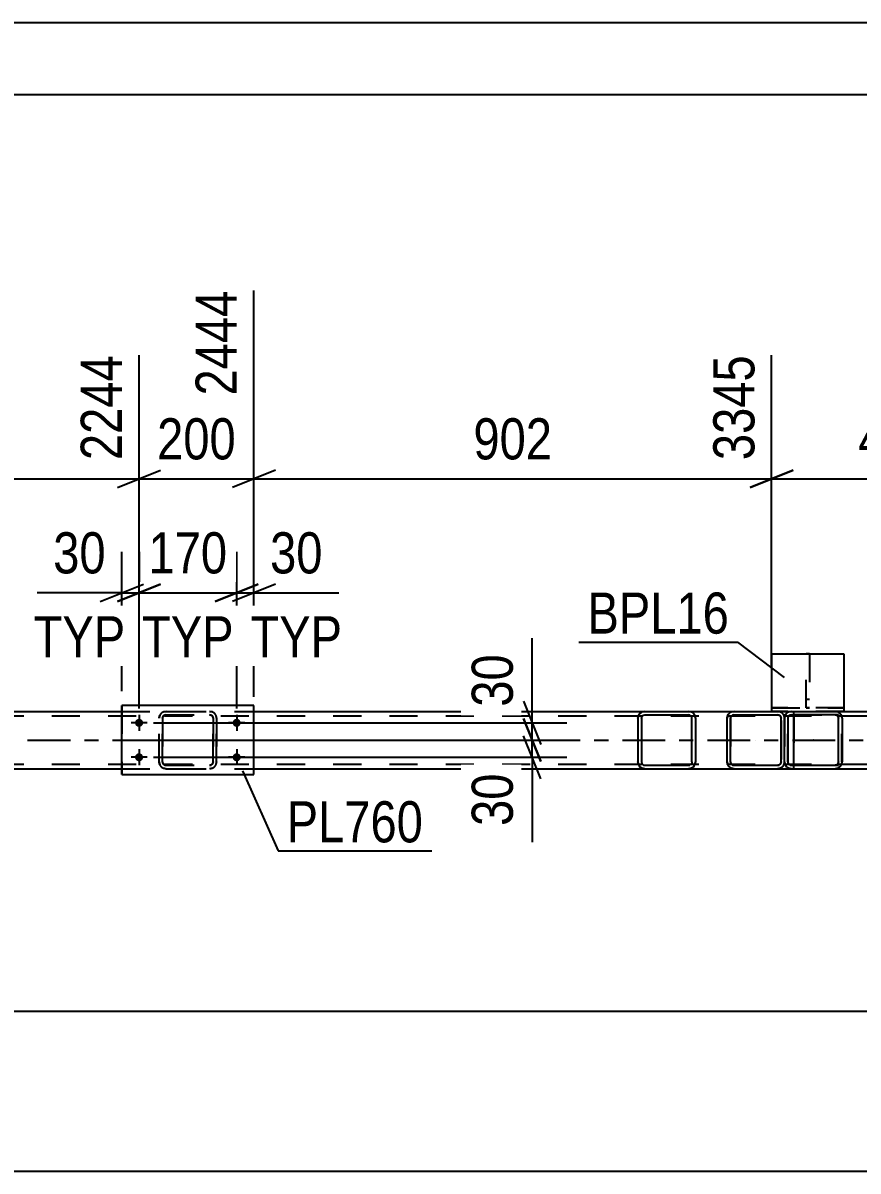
# Model space of a CAD drawing. Header units: millimetres. Extents: x -598 to 243, y -441 to 153.
# Drawn here: x -472.2 to -414.1, y 73 to 153 of the extents above; entities that cross this region are included whole.
import ezdxf

# ---------------------------------------------------------------- set-up
doc = ezdxf.new("R2010")
doc.units = ezdxf.units.MM
doc.linetypes.add('DXK_LINE_DOT2', pattern=[3.9198, 1.9599, -1.9599])
doc.linetypes.add('DXK_LINE_DOT3', pattern=[5.9187, 2.979, -0.9799, 0.9799, -0.9799])
doc.styles.add('Arial Narrow', font='ARIALN.TTF', dxfattribs={"height": 0.2})

# ---------------------------------------------------------------- blocks, each defined once
blk = doc.blocks.new('Unknown-318889849-1133')
at = {"color": 5, "linetype": 'Continuous'}
for p, q in [((243.023, 152.993), (-597.977, 152.993)), ((238.023, 147.993), (-592.977, 147.993))]:
    blk.add_line(p, q, dxfattribs=at)
blk = doc.blocks.new('Part-318889849-64102 - 64094')
at = {"color": 2, "linetype": 'Continuous'}
for p, q in [((-473.873, 105.037), (-465.344, 105.037)), ((-456.144, 105.037), (-428.913, 105.037)), ((-425.872, 105.037), (-422.699, 105.037)), ((-419.659, 105.037), (-418.699, 105.037)), ((-415.659, 105.037), (-403.709, 105.037)), ((-473.873, 101.037), (-465.344, 101.037)), ((-456.144, 101.037), (-428.912, 101.037)), ((-425.873, 101.037), (-422.699, 101.037)), ((-419.659, 101.037), (-418.699, 101.037)), ((-415.659, 101.037), (-403.709, 101.037))]:
    blk.add_line(p, q, dxfattribs=at)
at = {"color": 7, "linetype": 'DXK_LINE_DOT2'}
for p, q in [((-465.344, 105.037), (-456.144, 105.037)), ((-428.913, 105.037), (-425.872, 105.037)), ((-422.699, 105.037), (-419.659, 105.037)), ((-418.699, 105.037), (-415.659, 105.037)), ((-513.338, 104.717), (-1.547, 104.717)), ((-513.338, 101.357), (-1.547, 101.357)), ((-465.344, 101.037), (-456.144, 101.037)), ((-428.912, 101.037), (-425.873, 101.037)), ((-422.699, 101.037), (-419.659, 101.037)), ((-418.699, 101.037), (-415.659, 101.037))]:
    blk.add_line(p, q, dxfattribs=at)
at = {"color": 7, "linetype": 'DXK_LINE_DOT3'}
blk.add_line((-513.338, 103.037), (-1.547, 103.037), dxfattribs=at)
blk = doc.blocks.new('Part-318889849-64205 - 64094')
at = {"color": 2, "linetype": 'Continuous'}
for p, q in [((-428.912, 105.037), (-429.096, 105)), ((-429.082, 104.726), (-429.004, 104.778)), ((-429.004, 104.778), (-428.912, 104.797)), ((-428.912, 105.037), (-425.872, 105.037)), ((-428.912, 104.797), (-425.872, 104.797)), ((-425.688, 105), (-425.872, 105.037)), ((-425.78, 104.778), (-425.872, 104.797)), ((-425.702, 104.726), (-425.78, 104.778)), ((-429.356, 104.74), (-429.392, 104.557)), ((-429.392, 104.557), (-429.392, 101.517)), ((-429.152, 104.557), (-429.134, 104.649)), ((-429.152, 104.557), (-429.152, 101.517)), ((-429.134, 104.649), (-429.082, 104.726)), ((-425.65, 104.649), (-425.702, 104.726)), ((-425.632, 104.557), (-425.65, 104.649)), ((-425.632, 101.517), (-425.632, 104.557)), ((-425.392, 104.557), (-425.429, 104.74)), ((-425.392, 104.557), (-425.392, 101.517)), ((-429.392, 101.517), (-429.356, 101.333)), ((-429.152, 101.517), (-429.134, 101.425)), ((-429.134, 101.425), (-429.082, 101.347)), ((-429.096, 101.073), (-428.912, 101.037)), ((-429.082, 101.347), (-429.004, 101.295)), ((-429.004, 101.295), (-428.912, 101.277)), ((-428.912, 101.277), (-425.872, 101.277)), ((-428.912, 101.037), (-425.872, 101.037)), ((-425.872, 101.277), (-425.78, 101.295)), ((-425.872, 101.037), (-425.688, 101.073)), ((-425.702, 101.347), (-425.78, 101.295)), ((-425.65, 101.425), (-425.702, 101.347)), ((-425.632, 101.517), (-425.65, 101.425)), ((-425.429, 101.333), (-425.392, 101.517))]:
    blk.add_line(p, q, dxfattribs=at)
at = {"color": 7, "linetype": 'DXK_LINE_DOT2'}
for p, q in [((-429.096, 105), (-428.912, 105.037)), ((-425.872, 105.037), (-425.688, 105)), ((-429.392, 104.557), (-429.356, 104.74)), ((-425.429, 104.74), (-425.392, 104.557)), ((-429.356, 101.333), (-429.392, 101.517)), ((-428.912, 101.037), (-429.096, 101.073)), ((-425.688, 101.073), (-425.872, 101.037)), ((-425.392, 101.517), (-425.429, 101.333))]:
    blk.add_line(p, q, dxfattribs=at)
at = {"color": 2, "linetype": 'Continuous'}
for centre, start, end in [((-428.912, 104.557), 112.5, 157.5), ((-425.872, 104.557), 22.5, 67.5), ((-428.912, 101.517), 202.5, 247.5), ((-425.872, 101.517), 292.5, 337.5)]:
    blk.add_arc(centre, 0.48, start, end, dxfattribs=at)
at = {"color": 7, "linetype": 'DXK_LINE_DOT2'}
for centre, start, end in [((-428.912, 104.557), 112.5, 157.5), ((-425.872, 104.557), 22.5, 67.5), ((-428.912, 101.517), 202.5, 247.5), ((-425.872, 101.517), 292.5, 337.5)]:
    blk.add_arc(centre, 0.48, start, end, dxfattribs=at)
blk = doc.blocks.new('Part-318889849-64214 - 64094')
at = {"color": 7, "linetype": 'DXK_LINE_DOT2'}
for p, q in [((-462.453, 105), (-462.269, 105.037)), ((-462.453, 105), (-462.448, 105)), ((-462.264, 105.037), (-462.448, 105)), ((-462.361, 104.778), (-462.439, 104.726)), ((-462.434, 104.726), (-462.356, 104.778)), ((-462.269, 104.797), (-462.361, 104.778)), ((-462.356, 104.778), (-462.264, 104.797)), ((-462.269, 105.037), (-459.224, 105.037)), ((-462.269, 104.797), (-459.224, 104.797)), ((-459.229, 105.037), (-459.045, 105)), ((-459.137, 104.778), (-459.229, 104.797)), ((-459.041, 105), (-459.224, 105.037)), ((-459.224, 104.797), (-459.133, 104.778)), ((-459.137, 104.778), (-459.133, 104.778)), ((-459.059, 104.726), (-459.137, 104.778)), ((-459.133, 104.778), (-459.055, 104.726)), ((-462.749, 104.557), (-462.712, 104.74)), ((-462.749, 104.557), (-462.744, 104.557)), ((-462.749, 101.517), (-462.749, 104.557)), ((-462.708, 104.74), (-462.744, 104.557)), ((-462.744, 101.517), (-462.744, 104.557)), ((-462.491, 104.648), (-462.509, 104.557)), ((-462.504, 104.557), (-462.509, 104.557)), ((-462.509, 104.557), (-462.509, 101.517)), ((-462.504, 104.557), (-462.486, 104.648)), ((-462.504, 101.517), (-462.504, 104.557)), ((-462.439, 104.726), (-462.491, 104.648)), ((-462.486, 104.648), (-462.434, 104.726)), ((-459.007, 104.648), (-459.059, 104.726)), ((-459.055, 104.726), (-459.003, 104.648)), ((-458.989, 104.557), (-459.007, 104.648)), ((-459.003, 104.648), (-458.984, 104.557)), ((-458.984, 104.557), (-458.989, 104.557)), ((-458.989, 104.557), (-458.989, 101.517)), ((-458.984, 101.517), (-458.984, 104.557)), ((-458.786, 104.74), (-458.749, 104.557)), ((-458.744, 104.557), (-458.781, 104.74)), ((-458.744, 104.557), (-458.749, 104.557)), ((-458.749, 104.557), (-458.749, 101.517)), ((-458.744, 101.517), (-458.744, 104.557)), ((-462.744, 101.517), (-462.749, 101.517)), ((-462.712, 101.333), (-462.749, 101.517)), ((-462.744, 101.517), (-462.708, 101.333)), ((-462.509, 101.517), (-462.504, 101.517)), ((-462.509, 101.517), (-462.491, 101.425)), ((-462.486, 101.425), (-462.504, 101.517)), ((-462.491, 101.425), (-462.439, 101.347)), ((-462.434, 101.347), (-462.486, 101.425)), ((-462.453, 101.073), (-462.448, 101.073)), ((-462.269, 101.037), (-462.453, 101.073)), ((-462.448, 101.073), (-462.264, 101.037)), ((-462.439, 101.347), (-462.361, 101.295)), ((-462.356, 101.295), (-462.434, 101.347)), ((-462.361, 101.295), (-462.269, 101.277)), ((-462.264, 101.277), (-462.356, 101.295)), ((-462.269, 101.277), (-459.224, 101.277)), ((-462.269, 101.037), (-459.224, 101.037)), ((-459.229, 101.277), (-459.137, 101.295)), ((-459.045, 101.073), (-459.229, 101.037)), ((-459.133, 101.295), (-459.224, 101.277)), ((-459.224, 101.037), (-459.041, 101.073)), ((-459.137, 101.295), (-459.059, 101.347)), ((-459.137, 101.295), (-459.133, 101.295)), ((-459.055, 101.347), (-459.133, 101.295)), ((-459.059, 101.347), (-459.007, 101.425)), ((-459.003, 101.425), (-459.055, 101.347)), ((-459.007, 101.425), (-458.989, 101.517)), ((-458.984, 101.517), (-459.003, 101.425)), ((-458.989, 101.517), (-458.984, 101.517)), ((-458.749, 101.517), (-458.786, 101.333)), ((-458.781, 101.333), (-458.744, 101.517)), ((-458.749, 101.517), (-458.744, 101.517))]:
    blk.add_line(p, q, dxfattribs=at)
at = {"color": 7, "linetype": 'DXK_LINE_DOT3'}
blk.add_line((-460.741, 103.037), (-460.752, 103.037), dxfattribs=at)
at = {"color": 7, "linetype": 'DXK_LINE_DOT2'}
for centre, start, end in [((-462.269, 104.557), 112.5, 157.5), ((-462.264, 104.557), 112.5, 157.5), ((-459.229, 104.557), 22.5, 67.5), ((-459.224, 104.557), 22.5, 67.5), ((-462.269, 101.517), 202.5, 247.5), ((-462.264, 101.517), 202.5, 247.5), ((-459.229, 101.517), 292.5, 337.5), ((-459.224, 101.517), 292.5, 337.5)]:
    blk.add_arc(centre, 0.48, start, end, dxfattribs=at)
blk = doc.blocks.new('Part-318889849-64215 - 64094')
at = {"color": 2, "linetype": 'Continuous'}
for p, q in [((-465.344, 100.637), (-465.344, 105.437)), ((-465.344, 105.437), (-465.344, 105.437)), ((-456.144, 105.437), (-465.344, 105.437)), ((-456.144, 100.637), (-456.144, 105.437)), ((-465.344, 100.637), (-465.344, 100.637)), ((-465.344, 100.637), (-456.144, 100.637))]:
    blk.add_line(p, q, dxfattribs=at)
at = {"color": 7, "linetype": 'DXK_LINE_DOT2'}
for p, q in [((-465.344, 105.437), (-465.344, 100.637)), ((-465.344, 105.437), (-465.344, 105.437)), ((-456.144, 100.637), (-456.144, 105.437)), ((-465.344, 100.637), (-465.344, 100.637))]:
    blk.add_line(p, q, dxfattribs=at)
blk = doc.blocks.new('Part-318889849-64216 - 64094')
at = {"color": 2, "linetype": 'Continuous'}
for p, q in [((-422.887, 105), (-422.704, 105.037)), ((-422.887, 105), (-422.883, 105)), ((-422.699, 105.037), (-422.883, 105)), ((-422.869, 104.726), (-422.791, 104.778)), ((-422.791, 104.778), (-422.699, 104.797)), ((-422.704, 105.037), (-419.659, 105.037)), ((-422.699, 104.797), (-419.659, 104.797)), ((-419.572, 104.778), (-419.664, 104.797)), ((-419.475, 105), (-419.659, 105.037)), ((-419.659, 104.797), (-419.567, 104.778)), ((-419.572, 104.778), (-419.567, 104.778)), ((-419.494, 104.726), (-419.572, 104.778)), ((-419.567, 104.778), (-419.489, 104.726)), ((-423.184, 104.557), (-423.147, 104.74)), ((-423.184, 104.557), (-423.179, 104.557)), ((-423.184, 101.517), (-423.184, 104.557)), ((-423.142, 104.74), (-423.179, 104.557)), ((-423.179, 101.517), (-423.179, 104.557)), ((-422.939, 104.557), (-422.921, 104.648)), ((-422.939, 101.517), (-422.939, 104.557)), ((-422.921, 104.648), (-422.869, 104.726)), ((-419.442, 104.648), (-419.494, 104.726)), ((-419.489, 104.726), (-419.437, 104.648)), ((-419.424, 104.557), (-419.442, 104.648)), ((-419.437, 104.648), (-419.419, 104.557)), ((-419.424, 104.557), (-419.419, 104.557)), ((-419.424, 104.4), (-419.424, 104.557)), ((-419.424, 104.397), (-419.424, 101.677)), ((-419.419, 101.517), (-419.419, 104.557)), ((-419.179, 104.557), (-419.215, 104.74)), ((-419.179, 101.517), (-419.179, 104.557)), ((-419.424, 101.517), (-419.424, 101.673)), ((-423.179, 101.517), (-423.184, 101.517)), ((-423.147, 101.333), (-423.184, 101.517)), ((-423.179, 101.517), (-423.142, 101.333)), ((-422.921, 101.425), (-422.939, 101.517)), ((-422.869, 101.347), (-422.921, 101.425)), ((-422.887, 101.073), (-422.883, 101.073)), ((-422.704, 101.037), (-422.887, 101.073)), ((-422.883, 101.073), (-422.699, 101.037)), ((-422.791, 101.295), (-422.869, 101.347)), ((-422.699, 101.277), (-422.791, 101.295)), ((-422.704, 101.037), (-419.659, 101.037)), ((-422.699, 101.277), (-419.659, 101.277)), ((-419.664, 101.277), (-419.572, 101.295)), ((-419.567, 101.295), (-419.659, 101.277)), ((-419.659, 101.037), (-419.475, 101.073)), ((-419.572, 101.295), (-419.494, 101.347)), ((-419.572, 101.295), (-419.567, 101.295)), ((-419.489, 101.347), (-419.567, 101.295)), ((-419.494, 101.347), (-419.442, 101.425)), ((-419.437, 101.425), (-419.489, 101.347)), ((-419.442, 101.425), (-419.424, 101.517)), ((-419.419, 101.517), (-419.437, 101.425)), ((-419.424, 101.517), (-419.419, 101.517)), ((-419.215, 101.333), (-419.179, 101.517))]:
    blk.add_line(p, q, dxfattribs=at)
at = {"color": 7, "linetype": 'DXK_LINE_DOT2'}
for p, q in [((-422.796, 104.778), (-422.873, 104.726)), ((-422.704, 104.797), (-422.796, 104.778)), ((-422.704, 104.797), (-422.699, 104.797)), ((-422.704, 104.797), (-422.699, 104.797)), ((-419.664, 105.037), (-419.48, 105)), ((-422.925, 104.648), (-422.944, 104.557)), ((-422.939, 104.557), (-422.944, 104.557)), ((-422.944, 104.557), (-422.944, 101.517)), ((-422.873, 104.726), (-422.925, 104.648)), ((-419.424, 104.4), (-419.424, 104.397)), ((-419.22, 104.74), (-419.184, 104.557)), ((-419.179, 104.557), (-419.184, 104.557)), ((-419.184, 104.557), (-419.184, 101.517)), ((-419.424, 101.673), (-419.424, 101.677)), ((-422.944, 101.517), (-422.939, 101.517)), ((-422.944, 101.517), (-422.925, 101.425)), ((-422.925, 101.425), (-422.873, 101.347)), ((-422.873, 101.347), (-422.796, 101.295)), ((-422.796, 101.295), (-422.704, 101.277)), ((-422.704, 101.277), (-422.699, 101.277)), ((-422.704, 101.277), (-422.699, 101.277)), ((-419.48, 101.073), (-419.664, 101.037)), ((-419.184, 101.517), (-419.22, 101.333)), ((-419.184, 101.517), (-419.179, 101.517))]:
    blk.add_line(p, q, dxfattribs=at)
at = {"color": 7, "linetype": 'DXK_LINE_DOT3'}
blk.add_line((-421.176, 103.037), (-421.187, 103.037), dxfattribs=at)
at = {"color": 2, "linetype": 'Continuous'}
for centre, start, end in [((-422.704, 104.557), 112.5, 157.5), ((-422.699, 104.557), 112.5, 157.5), ((-419.659, 104.557), 22.5, 67.5), ((-422.704, 101.517), 202.5, 247.5), ((-422.699, 101.517), 202.5, 247.5), ((-419.659, 101.517), 292.5, 337.5)]:
    blk.add_arc(centre, 0.48, start, end, dxfattribs=at)
at = {"color": 7, "linetype": 'DXK_LINE_DOT2'}
for centre, start, end in [((-419.664, 104.557), 22.5, 67.5), ((-419.664, 101.517), 292.5, 337.5)]:
    blk.add_arc(centre, 0.48, start, end, dxfattribs=at)
blk = doc.blocks.new('Part-318889849-64256 - 64094')
at = {"color": 2, "linetype": 'Continuous'}
for p, q in [((-418.887, 105), (-418.704, 105.037)), ((-418.887, 105), (-418.883, 105)), ((-418.699, 105.037), (-418.883, 105)), ((-418.869, 104.726), (-418.791, 104.778)), ((-418.791, 104.778), (-418.699, 104.797)), ((-418.704, 105.037), (-415.659, 105.037)), ((-418.699, 104.797), (-418.539, 104.797)), ((-418.539, 104.797), (-418.539, 105.037)), ((-415.475, 105), (-415.659, 105.037)), ((-419.181, 104.569), (-419.147, 104.74)), ((-419.142, 104.74), (-419.179, 104.557)), ((-419.179, 101.517), (-419.179, 104.557)), ((-418.939, 104.557), (-418.921, 104.648)), ((-418.939, 101.517), (-418.939, 104.557)), ((-418.921, 104.648), (-418.869, 104.726)), ((-415.179, 104.557), (-415.216, 104.74)), ((-415.179, 104.557), (-415.179, 101.517)), ((-419.147, 101.333), (-419.181, 101.504)), ((-419.179, 101.517), (-419.142, 101.333)), ((-418.921, 101.425), (-418.939, 101.517)), ((-418.869, 101.347), (-418.921, 101.425)), ((-418.887, 101.073), (-418.883, 101.073)), ((-418.704, 101.037), (-418.887, 101.073)), ((-418.883, 101.073), (-418.699, 101.037)), ((-418.791, 101.295), (-418.869, 101.347)), ((-418.699, 101.277), (-418.791, 101.295)), ((-418.699, 101.037), (-418.704, 101.037)), ((-418.704, 101.037), (-418.539, 101.037)), ((-418.699, 101.277), (-418.539, 101.277)), ((-418.539, 101.037), (-418.539, 101.277)), ((-418.539, 101.037), (-415.659, 101.037)), ((-415.659, 101.037), (-415.475, 101.073)), ((-415.216, 101.333), (-415.179, 101.517))]:
    blk.add_line(p, q, dxfattribs=at)
at = {"color": 7, "linetype": 'DXK_LINE_DOT2'}
for p, q in [((-418.796, 104.778), (-418.873, 104.726)), ((-418.704, 104.797), (-418.796, 104.778)), ((-418.704, 104.797), (-418.699, 104.797)), ((-418.704, 104.797), (-418.699, 104.797)), ((-418.539, 104.797), (-418.539, 105.037)), ((-418.539, 104.797), (-415.659, 104.797)), ((-415.664, 105.037), (-415.48, 105)), ((-415.664, 104.797), (-415.659, 104.797)), ((-415.572, 104.778), (-415.664, 104.797)), ((-415.659, 104.797), (-415.567, 104.778)), ((-415.572, 104.778), (-415.567, 104.778)), ((-415.494, 104.726), (-415.572, 104.778)), ((-415.567, 104.778), (-415.489, 104.726)), ((-419.184, 104.557), (-419.181, 104.569)), ((-419.184, 101.517), (-419.184, 104.557)), ((-419.184, 104.557), (-419.179, 104.557)), ((-418.925, 104.648), (-418.944, 104.557)), ((-418.944, 101.517), (-418.944, 104.557)), ((-418.944, 104.557), (-418.939, 104.557)), ((-418.873, 104.726), (-418.925, 104.648)), ((-415.442, 104.648), (-415.494, 104.726)), ((-415.489, 104.726), (-415.437, 104.648)), ((-415.424, 104.557), (-415.442, 104.648)), ((-415.437, 104.648), (-415.419, 104.557)), ((-415.424, 104.557), (-415.419, 104.557)), ((-415.424, 101.517), (-415.424, 104.557)), ((-415.419, 101.517), (-415.419, 104.557)), ((-415.22, 104.74), (-415.184, 104.557)), ((-415.184, 101.517), (-415.184, 104.557)), ((-415.184, 104.557), (-415.179, 104.557)), ((-419.184, 101.517), (-419.179, 101.517)), ((-419.181, 101.504), (-419.184, 101.517)), ((-418.944, 101.517), (-418.939, 101.517)), ((-418.944, 101.517), (-418.925, 101.425)), ((-418.925, 101.425), (-418.873, 101.347)), ((-418.873, 101.347), (-418.796, 101.295)), ((-418.796, 101.295), (-418.704, 101.277)), ((-418.699, 101.277), (-418.704, 101.277)), ((-418.704, 101.277), (-418.699, 101.277)), ((-418.699, 101.037), (-418.699, 101.037)), ((-418.539, 101.037), (-418.539, 101.277)), ((-418.539, 101.277), (-415.659, 101.277)), ((-415.664, 101.277), (-415.572, 101.295)), ((-415.664, 101.277), (-415.659, 101.277)), ((-415.48, 101.073), (-415.664, 101.037)), ((-415.567, 101.295), (-415.659, 101.277)), ((-415.572, 101.295), (-415.494, 101.347)), ((-415.572, 101.295), (-415.567, 101.295)), ((-415.489, 101.347), (-415.567, 101.295)), ((-415.494, 101.347), (-415.442, 101.425)), ((-415.437, 101.425), (-415.489, 101.347)), ((-415.442, 101.425), (-415.424, 101.517)), ((-415.419, 101.517), (-415.437, 101.425)), ((-415.424, 101.517), (-415.419, 101.517)), ((-415.184, 101.517), (-415.22, 101.333)), ((-415.184, 101.517), (-415.179, 101.517))]:
    blk.add_line(p, q, dxfattribs=at)
at = {"color": 7, "linetype": 'DXK_LINE_DOT3'}
blk.add_line((-417.176, 103.037), (-417.187, 103.037), dxfattribs=at)
at = {"color": 2, "linetype": 'Continuous'}
for centre, start, end in [((-418.704, 104.557), 112.49997, 157.49997), ((-418.699, 104.557), 112.49997, 157.49997), ((-415.659, 104.557), 22.49997, 67.49997), ((-418.704, 101.517), 202.49997, 247.49997), ((-418.699, 101.517), 202.49997, 247.49997), ((-415.659, 101.517), 292.49997, 337.49997)]:
    blk.add_arc(centre, 0.48, start, end, dxfattribs=at)
at = {"color": 7, "linetype": 'DXK_LINE_DOT2'}
for centre, start, end in [((-415.664, 104.557), 22.49997, 67.49997), ((-415.664, 101.517), 292.49997, 337.49997)]:
    blk.add_arc(centre, 0.48, start, end, dxfattribs=at)
blk = doc.blocks.new('Part-318889849-64257 - 64094')
at = {"color": 2, "linetype": 'Continuous'}
for p, q in [((-418.539, 101.277), (-418.539, 104.797)), ((-418.539, 104.797), (-418.539, 104.797)), ((-415.418, 104.797), (-418.539, 104.797)), ((-415.418, 101.277), (-415.418, 104.797)), ((-418.539, 101.277), (-418.539, 101.277)), ((-418.539, 101.277), (-415.418, 101.277))]:
    blk.add_line(p, q, dxfattribs=at)
at = {"color": 7, "linetype": 'DXK_LINE_DOT2'}
for p, q in [((-418.539, 104.797), (-418.539, 101.277)), ((-418.539, 104.797), (-418.539, 104.797)), ((-415.418, 101.277), (-415.418, 104.797)), ((-418.539, 101.277), (-418.539, 101.277))]:
    blk.add_line(p, q, dxfattribs=at)
blk = doc.blocks.new('Part-318889849-64258 - 64094')
at = {"color": 2, "linetype": 'Continuous'}
for p, q in [((-420.082, 109.037), (-415.042, 109.037)), ((-420.082, 109.037), (-420.082, 105.037)), ((-415.042, 109.037), (-415.042, 105.037)), ((-420.082, 105.037), (-415.042, 105.037)), ((-420.082, 105.037), (-420.082, 105.037)), ((-415.042, 105.037), (-415.042, 105.037))]:
    blk.add_line(p, q, dxfattribs=at)
at = {"color": 7, "linetype": 'DXK_LINE_DOT2'}
for p, q in [((-420.082, 105.277), (-415.042, 105.277)), ((-415.042, 105.277), (-420.082, 105.277)), ((-420.082, 105.277), (-420.082, 105.277)), ((-420.082, 105.277), (-420.082, 105.26)), ((-420.082, 105.26), (-420.082, 105.057)), ((-420.082, 105.037), (-420.082, 105.057)), ((-415.042, 105.037), (-420.082, 105.037)), ((-415.042, 105.277), (-415.042, 105.277)), ((-415.042, 105.277), (-415.042, 105.057)), ((-415.042, 105.037), (-415.042, 105.057))]:
    blk.add_line(p, q, dxfattribs=at)
blk = doc.blocks.new('Part-318889849-64259 - 64094')
at = {"color": 7, "linetype": 'DXK_LINE_DOT2'}
for p, q in [((-417.684, 105.277), (-417.684, 109.037)), ((-417.444, 109.037), (-417.684, 109.037)), ((-417.444, 109.037), (-417.444, 105.277)), ((-417.684, 105.877), (-417.444, 105.877)), ((-417.444, 105.277), (-417.684, 105.277)), ((-417.684, 105.277), (-417.444, 105.277))]:
    blk.add_line(p, q, dxfattribs=at)
blk = doc.blocks.new('Bolt-318889849-64296 - 64094')
at = {"linetype": 'Continuous'}
for points in [[(-464.424, 104.237), (-464.418, 104.295), (-464.4, 104.35), (-464.371, 104.401), (-464.332, 104.445), (-464.284, 104.479), (-464.231, 104.503), (-464.174, 104.515), (-464.115, 104.515), (-464.058, 104.503), (-464.004, 104.479), (-463.957, 104.445), (-463.918, 104.401), (-463.888, 104.35), (-463.87, 104.295), (-463.864, 104.237), (-463.87, 104.178), (-463.888, 104.123), (-463.918, 104.072), (-463.957, 104.028), (-464.004, 103.994), (-464.058, 103.97), (-464.115, 103.958), (-464.174, 103.958), (-464.231, 103.97), (-464.284, 103.994), (-464.332, 104.028), (-464.371, 104.072), (-464.4, 104.123), (-464.418, 104.178)], [(-457.624, 104.237), (-457.618, 104.295), (-457.6, 104.35), (-457.571, 104.401), (-457.532, 104.445), (-457.484, 104.479), (-457.431, 104.503), (-457.374, 104.515), (-457.315, 104.515), (-457.258, 104.503), (-457.204, 104.479), (-457.157, 104.445), (-457.118, 104.401), (-457.088, 104.35), (-457.07, 104.295), (-457.064, 104.237), (-457.07, 104.178), (-457.088, 104.123), (-457.118, 104.072), (-457.157, 104.028), (-457.204, 103.994), (-457.258, 103.97), (-457.315, 103.958), (-457.374, 103.958), (-457.431, 103.97), (-457.484, 103.994), (-457.532, 104.028), (-457.571, 104.072), (-457.6, 104.123), (-457.618, 104.178)], [(-464.424, 101.837), (-464.418, 101.895), (-464.4, 101.95), (-464.371, 102.001), (-464.332, 102.045), (-464.284, 102.079), (-464.231, 102.103), (-464.174, 102.115), (-464.115, 102.115), (-464.058, 102.103), (-464.004, 102.079), (-463.957, 102.045), (-463.918, 102.001), (-463.888, 101.95), (-463.87, 101.895), (-463.864, 101.837), (-463.87, 101.778), (-463.888, 101.723), (-463.918, 101.672), (-463.957, 101.628), (-464.004, 101.594), (-464.058, 101.57), (-464.115, 101.558), (-464.174, 101.558), (-464.231, 101.57), (-464.284, 101.594), (-464.332, 101.628), (-464.371, 101.672), (-464.4, 101.723), (-464.418, 101.778)], [(-457.624, 101.837), (-457.618, 101.895), (-457.6, 101.95), (-457.571, 102.001), (-457.532, 102.045), (-457.484, 102.079), (-457.431, 102.103), (-457.374, 102.115), (-457.315, 102.115), (-457.258, 102.103), (-457.204, 102.079), (-457.157, 102.045), (-457.118, 102.001), (-457.088, 101.95), (-457.07, 101.895), (-457.064, 101.837), (-457.07, 101.778), (-457.088, 101.723), (-457.118, 101.672), (-457.157, 101.628), (-457.204, 101.594), (-457.258, 101.57), (-457.315, 101.558), (-457.374, 101.558), (-457.431, 101.57), (-457.484, 101.594), (-457.532, 101.628), (-457.571, 101.672), (-457.6, 101.723), (-457.618, 101.778)]]:
    blk.add_hatch(color=1, dxfattribs=at).paths.add_polyline_path(points)
at = {"color": 1, "linetype": 'Continuous'}
for p, q in [((-464.144, 104.797), (-464.144, 103.677)), ((-457.344, 104.797), (-457.344, 103.677)), ((-463.584, 104.237), (-464.704, 104.237)), ((-456.784, 104.237), (-457.904, 104.237)), ((-464.144, 102.397), (-464.144, 101.277)), ((-457.344, 102.397), (-457.344, 101.277)), ((-463.584, 101.837), (-464.704, 101.837)), ((-456.784, 101.837), (-457.904, 101.837))]:
    blk.add_line(p, q, dxfattribs=at)
blk = doc.blocks.new('StraightDimension-318889849-64845 - 64094')
at = {"color": 7, "linetype": 'Continuous'}
for p, q in [((-456.144, 106.037), (-456.144, 134.354)), ((-464.144, 105.237), (-464.144, 129.854)), ((-465.644, 120.641), (-462.644, 121.841)), ((-454.644, 121.841), (-457.644, 120.641)), ((-464.144, 121.241), (-456.144, 121.241))]:
    blk.add_line(p, q, dxfattribs=at)
at = {"color": 0}
blk.add_wipeout([(-456.802, 121.991), (-456.802, 126.191), (-463.486, 126.191), (-463.486, 121.991)], dxfattribs=at)
at = {"color": 3, "style": 'Arial Narrow'}
blk.add_text('200', height=2.8633, dxfattribs=at).set_placement((-462.886, 122.591))
at = {"color": 0, "linetype": 'Continuous'}
blk.add_wipeout([(-456.744, 134.954), (-460.944, 134.954), (-460.944, 126.441), (-456.744, 126.441)], dxfattribs=at)
at = {"color": 3, "linetype": 'Continuous', "style": 'Arial Narrow'}
blk.add_text('2444', height=2.8633, rotation=90.00021, dxfattribs=at).set_placement((-457.344, 127.041))
blk = doc.blocks.new('StraightDimension-318889849-64843 - 64094')
at = {"color": 7, "linetype": 'Continuous'}
for p, q in [((-420.082, 108.037), (-420.082, 129.854)), ((-402.509, 105.236), (-402.509, 129.854)), ((-418.582, 121.841), (-421.582, 120.641)), ((-404.009, 120.641), (-401.009, 121.841)), ((-420.082, 121.241), (-402.509, 121.241))]:
    blk.add_line(p, q, dxfattribs=at)
at = {"color": 0}
blk.add_wipeout([(-407.953, 121.991), (-407.953, 126.191), (-414.638, 126.191), (-414.638, 121.991)], dxfattribs=at)
at = {"color": 3, "style": 'Arial Narrow'}
blk.add_text('439', height=2.8633, dxfattribs=at).set_placement((-414.038, 122.591))
at = {"color": 0, "linetype": 'Continuous'}
blk.add_wipeout([(-403.109, 130.454), (-407.309, 130.454), (-407.309, 121.941), (-403.109, 121.941)], dxfattribs=at)
at = {"color": 3, "linetype": 'Continuous', "style": 'Arial Narrow'}
blk.add_text('3785', height=2.8633, rotation=90.00021, dxfattribs=at).set_placement((-403.709, 122.541))
blk = doc.blocks.new('StraightDimension-318889849-64844 - 64094')
at = {"color": 7, "linetype": 'Continuous'}
for p, q in [((-456.144, 106.037), (-456.144, 134.354)), ((-420.082, 108.037), (-420.082, 129.854)), ((-454.644, 121.841), (-457.644, 120.641)), ((-421.582, 120.641), (-418.582, 121.841)), ((-456.144, 121.241), (-420.082, 121.241))]:
    blk.add_line(p, q, dxfattribs=at)
at = {"color": 0}
blk.add_wipeout([(-434.771, 121.991), (-434.771, 126.191), (-441.455, 126.191), (-441.455, 121.991)], dxfattribs=at)
at = {"color": 3, "style": 'Arial Narrow'}
blk.add_text('902', height=2.8633, dxfattribs=at).set_placement((-440.855, 122.591))
at = {"color": 0, "linetype": 'Continuous'}
blk.add_wipeout([(-420.682, 130.454), (-424.882, 130.454), (-424.882, 121.941), (-420.682, 121.941)], dxfattribs=at)
at = {"color": 3, "linetype": 'Continuous', "style": 'Arial Narrow'}
blk.add_text('3345', height=2.8633, rotation=90.00021, dxfattribs=at).set_placement((-421.282, 122.541))
blk = doc.blocks.new('StraightDimension-318889849-64846 - 64094')
at = {"color": 7, "linetype": 'Continuous'}
for p, q in [((-496.138, 106.037), (-496.138, 134.354)), ((-464.144, 105.237), (-464.144, 129.854)), ((-494.638, 121.841), (-497.638, 120.641)), ((-465.644, 120.641), (-462.644, 121.841)), ((-496.138, 121.241), (-464.144, 121.241))]:
    blk.add_line(p, q, dxfattribs=at)
at = {"color": 0}
blk.add_wipeout([(-476.799, 121.991), (-476.799, 126.191), (-483.483, 126.191), (-483.483, 121.991)], dxfattribs=at)
at = {"color": 3, "style": 'Arial Narrow'}
blk.add_text('800', height=2.8633, dxfattribs=at).set_placement((-482.883, 122.591))
at = {"color": 0, "linetype": 'Continuous'}
blk.add_wipeout([(-464.744, 130.454), (-468.944, 130.454), (-468.944, 121.941), (-464.744, 121.941)], dxfattribs=at)
at = {"color": 3, "linetype": 'Continuous', "style": 'Arial Narrow'}
blk.add_text('2244', height=2.8633, rotation=90.00021, dxfattribs=at).set_placement((-465.344, 122.541))
blk = doc.blocks.new('StraightDimension-318889849-65539 - 64094')
at = {"color": 7, "linetype": 'Continuous'}
blk.add_line((-550.378, 73.013), (162.392, 73.013), dxfattribs=at)
blk = doc.blocks.new('StraightDimension-318889849-66134 - 64094')
at = {"color": 7, "linetype": 'Continuous'}
blk.add_line((-473.873, 84.16), (-328.631, 84.16), dxfattribs=at)
blk = doc.blocks.new('StraightDimension-318889849-70498 - 64094')
at = {"color": 7, "linetype": 'Continuous'}
for p, q in [((-457.345, 105.237), (-457.345, 116.148)), ((-456.144, 106.437), (-456.144, 116.148)), ((-458.845, 112.698), (-455.845, 113.898)), ((-454.644, 113.898), (-457.644, 112.698)), ((-457.345, 113.298), (-456.144, 113.298)), ((-456.144, 113.298), (-450.238, 113.298)), ((-456.144, 113.298), (-450.238, 113.298))]:
    blk.add_line(p, q, dxfattribs=at)
at = {"color": 0}
blk.add_wipeout([(-450.763, 114.048), (-450.763, 118.248), (-455.619, 118.248), (-455.619, 114.048)], dxfattribs=at)
at = {"color": 0, "linetype": 'Continuous'}
blk.add_wipeout([(-449.396, 108.198), (-449.396, 112.398), (-456.986, 112.398), (-456.986, 108.198)], dxfattribs=at)
at = {"color": 3, "style": 'Arial Narrow'}
blk.add_text('30', height=2.8633, dxfattribs=at).set_placement((-455.019, 114.648))
at = {"color": 3, "linetype": 'Continuous', "style": 'Arial Narrow'}
blk.add_text('TYP', height=2.8633, dxfattribs=at).set_placement((-456.386, 108.798))
blk = doc.blocks.new('StraightDimension-318889849-66433 - 64094')
at = {"color": 7, "linetype": 'Continuous'}
for p, q in [((-436.759, 104.237), (-436.759, 110.143)), ((-436.759, 104.237), (-436.759, 110.143)), ((-437.359, 105.737), (-436.159, 102.737)), ((-463.144, 104.237), (-434.359, 104.237)), ((-436.159, 101.537), (-437.359, 104.537)), ((-436.759, 103.037), (-436.759, 104.237)), ((-463.144, 103.037), (-434.359, 103.037))]:
    blk.add_line(p, q, dxfattribs=at)
at = {"color": 0}
blk.add_wipeout([(-437.509, 109.618), (-441.709, 109.618), (-441.709, 104.762), (-437.509, 104.762)], dxfattribs=at)
at = {"color": 3, "style": 'Arial Narrow'}
blk.add_text('30', height=2.8633, rotation=90.00021, dxfattribs=at).set_placement((-438.109, 105.362))
blk = doc.blocks.new('StraightDimension-318889849-66434 - 64094')
at = {"color": 7, "linetype": 'Continuous'}
for p, q in [((-437.359, 104.537), (-436.159, 101.537)), ((-436.159, 100.337), (-437.359, 103.337)), ((-463.144, 103.037), (-434.359, 103.037)), ((-436.759, 101.837), (-436.759, 103.037)), ((-463.144, 101.837), (-434.359, 101.837)), ((-436.759, 101.837), (-436.759, 95.93)), ((-436.759, 101.837), (-436.759, 95.93))]:
    blk.add_line(p, q, dxfattribs=at)
at = {"color": 0}
blk.add_wipeout([(-437.509, 101.312), (-441.709, 101.312), (-441.709, 96.455), (-437.509, 96.455)], dxfattribs=at)
at = {"color": 3, "style": 'Arial Narrow'}
blk.add_text('30', height=2.8633, rotation=90.00021, dxfattribs=at).set_placement((-438.109, 97.055))
blk = doc.blocks.new('StraightDimension-318889849-70499 - 64094')
at = {"color": 7, "linetype": 'Continuous'}
for p, q in [((-464.145, 105.237), (-464.145, 116.148)), ((-457.345, 105.237), (-457.345, 116.148)), ((-465.645, 112.698), (-462.645, 113.898)), ((-455.845, 113.898), (-458.845, 112.698)), ((-464.145, 113.298), (-457.345, 113.298))]:
    blk.add_line(p, q, dxfattribs=at)
at = {"color": 0}
blk.add_wipeout([(-457.402, 114.048), (-457.402, 118.248), (-464.087, 118.248), (-464.087, 114.048)], dxfattribs=at)
at = {"color": 0, "linetype": 'Continuous'}
blk.add_wipeout([(-456.95, 108.198), (-456.95, 112.398), (-464.539, 112.398), (-464.539, 108.198)], dxfattribs=at)
at = {"color": 3, "style": 'Arial Narrow'}
blk.add_text('170', height=2.8633, dxfattribs=at).set_placement((-463.487, 114.648))
at = {"color": 3, "linetype": 'Continuous', "style": 'Arial Narrow'}
blk.add_text('TYP', height=2.8633, dxfattribs=at).set_placement((-463.939, 108.798))
blk = doc.blocks.new('StraightDimension-318889849-70500 - 64094')
at = {"color": 7, "linetype": 'Continuous'}
for p, q in [((-465.344, 106.437), (-465.344, 116.148)), ((-464.145, 105.237), (-464.145, 116.148)), ((-466.844, 112.698), (-463.844, 113.898)), ((-462.645, 113.898), (-465.645, 112.698)), ((-465.344, 113.298), (-471.251, 113.298)), ((-465.344, 113.298), (-471.251, 113.298)), ((-465.344, 113.298), (-464.145, 113.298))]:
    blk.add_line(p, q, dxfattribs=at)
at = {"color": 0}
blk.add_wipeout([(-465.869, 114.048), (-465.869, 118.248), (-470.726, 118.248), (-470.726, 114.048)], dxfattribs=at)
at = {"color": 0, "linetype": 'Continuous'}
blk.add_wipeout([(-464.503, 108.198), (-464.503, 112.398), (-472.092, 112.398), (-472.092, 108.198)], dxfattribs=at)
at = {"color": 3, "style": 'Arial Narrow'}
blk.add_text('30', height=2.8633, dxfattribs=at).set_placement((-470.126, 114.648))
at = {"color": 3, "linetype": 'Continuous', "style": 'Arial Narrow'}
blk.add_text('TYP', height=2.8633, dxfattribs=at).set_placement((-471.492, 108.798))
blk = doc.blocks.new('Mark-318889849-64564 - 64094')
at = {"color": 30, "linetype": 'Continuous'}
for p, q in [((-456.951, 100.901), (-454.462, 95.312)), ((-454.462, 95.312), (-443.758, 95.312))]:
    blk.add_line(p, q, dxfattribs=at)
at = {"color": 0}
blk.add_wipeout([(-444.358, 95.912), (-444.358, 98.912), (-453.862, 98.912), (-453.862, 95.912)], dxfattribs=at)
blk.add_wipeout([(-444.358, 95.912), (-444.358, 98.912), (-453.862, 98.912), (-453.862, 95.912)], dxfattribs=at)
at = {"color": 3, "style": 'Arial Narrow'}
blk.add_text('PL760', height=2.8633, dxfattribs=at).set_placement((-453.862, 95.912))
blk = doc.blocks.new('Mark-318889849-64612 - 64094')
at = {"color": 30, "linetype": 'Continuous'}
for p in [(-433.509, 109.852), (-419.181, 107.391)]:
    blk.add_line(p, (-422.442, 109.852), dxfattribs=at)
at = {"color": 0}
blk.add_wipeout([(-423.042, 110.452), (-423.042, 113.452), (-432.909, 113.452), (-432.909, 110.452)], dxfattribs=at)
blk.add_wipeout([(-423.042, 110.452), (-423.042, 113.452), (-432.909, 113.452), (-432.909, 110.452)], dxfattribs=at)
at = {"color": 3, "style": 'Arial Narrow'}
blk.add_text('BPL16', height=2.8633, dxfattribs=at).set_placement((-432.909, 110.452))

msp = doc.modelspace()

# ---------------------------------------------------------------- block references
for name in ['Unknown-318889849-1133', 'Part-318889849-64258 - 64094', 'Part-318889849-64259 - 64094', 'Part-318889849-64102 - 64094', 'Part-318889849-64215 - 64094', 'Bolt-318889849-64296 - 64094', 'Part-318889849-64214 - 64094', 'Part-318889849-64205 - 64094', 'Part-318889849-64216 - 64094', 'Part-318889849-64256 - 64094', 'Part-318889849-64257 - 64094']:
    msp.add_blockref(name, (0, 0))

# ---------------------------------------------------------------- next in the draw order: block references
for name in ['StraightDimension-318889849-64845 - 64094', 'StraightDimension-318889849-64843 - 64094', 'StraightDimension-318889849-65539 - 64094']:
    msp.add_blockref(name, (0, 0))

# ---------------------------------------------------------------- next in the draw order: block references
for name in ['StraightDimension-318889849-64846 - 64094', 'StraightDimension-318889849-64844 - 64094', 'StraightDimension-318889849-66134 - 64094']:
    msp.add_blockref(name, (0, 0))

# ---------------------------------------------------------------- next in the draw order: block references
for name in ['StraightDimension-318889849-70498 - 64094', 'Mark-318889849-64612 - 64094']:
    msp.add_blockref(name, (0, 0))

# ---------------------------------------------------------------- next in the draw order: block references
msp.add_blockref('StraightDimension-318889849-66433 - 64094', (0, 0))

# ---------------------------------------------------------------- next in the draw order: block references
for name in ['StraightDimension-318889849-70499 - 64094', 'StraightDimension-318889849-66434 - 64094']:
    msp.add_blockref(name, (0, 0))

# ---------------------------------------------------------------- next in the draw order: block references
for name in ['StraightDimension-318889849-70500 - 64094', 'Mark-318889849-64564 - 64094']:
    msp.add_blockref(name, (0, 0))

doc.saveas('drawing.dxf')
